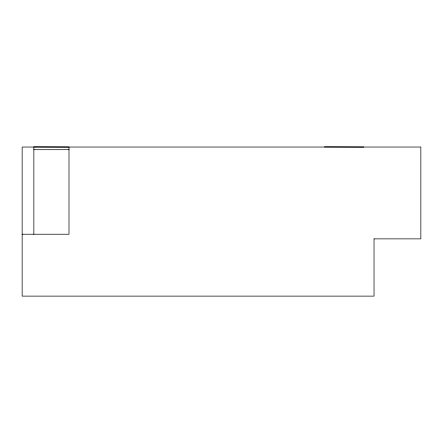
<?xml version="1.0" encoding="UTF-8"?>
<svg xmlns="http://www.w3.org/2000/svg" width="443" height="443" viewBox="0 0 443 443"><rect width="100%" height="100%" fill="white"/><g stroke="black" fill="none" stroke-linecap="round" stroke-linejoin="round"><path stroke-width="0.66" d="M324.409 146.882L363.786 147.037M33.862 149.701L69.003 149.701M22.15 234.225L69.003 234.225L69.003 147.037M374.036 238.871L420.85 238.871L420.85 147.037L22.15 147.037L22.15 296.118L374.036 296.118L374.036 238.832M68.399 147.037L33.862 146.882L33.862 234.225"/></g></svg>
